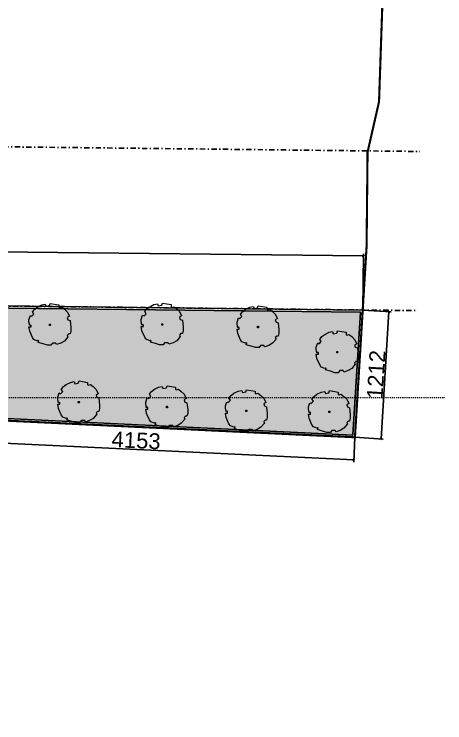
# Model space of a CAD drawing. Header units: inches. Extents: x 139 to 559, y -1 to 295.
# Drawn here: x 456.8 to 497.7, y 163.4 to 230.8 of the extents above; entities that cross this region are included whole.
import ezdxf

# ---------------------------------------------------------------- set-up
doc = ezdxf.new("R2010")
doc.units = ezdxf.units.IN
doc.header["$MEASUREMENT"] = 0
doc.linetypes.add('DASHDOT', pattern=[1, 0.5, -0.25, 0, -0.25])
doc.linetypes.add('DASHDOT2', pattern=[0.5, 0.25, -0.125, 0, -0.125])
doc.layers.get('defpoints').update_dxf_attribs({"color": 1})
for name, color, linetype in [('A-ROAD', 4, 'Continuous'), ('ARC_SECTION LINE', 5, 'DASHDOT'), ('batas', 6, 'Continuous'), ('dinding', 3, 'Continuous')]:
    doc.layers.add(name, color=color, linetype=linetype)
for name, color, linetype, lineweight in [('DINDING2', 146, 'Continuous', 5), ('GSB', 1, 'Continuous', 15), ('POHON', 98, 'Continuous', 5), ('RUMPUT', 93, 'Continuous', 0), ('u', 6, 'Continuous', 20)]:
    doc.layers.add(name, color=color, linetype=linetype, lineweight=lineweight)
doc.styles.get("Standard").update_dxf_attribs({"font": 'arial.ttf'})
doc.dimstyles.new('sk-100 (SITE)', dxfattribs={"dimtxt": 1.5, "dimasz": 0.2, "dimexe": 0.2, "dimexo": 0, "dimgap": 0.1, "dimtad": 1, "dimdec": 0, "dimlfac": 100, "dimzin": 0, "dimdsep": 46, "dimtxsty": 'Standard', "dimblk": 'OBLIQUE', "dimcen": 0.09, "dimadec": 0, "dimazin": 0, "dimtfac": 1, "dimtdec": 0, "dimtofl": 0, "dimtmove": 0, "dimatfit": 3, "dimldrblk": 'OBLIQUE', "dimfxl": 1, "dimtolj": 1, "dimtzin": 0, "dimarcsym": 0})

# ---------------------------------------------------------------- blocks, each defined once
blk = doc.blocks.new('PHN-1')
at = {"linetype": 'Continuous'}
for points in [[(886.643, -157.758), (886.912, -158.365), (886.98, -158.77), (886.777, -158.77), (886.777, -158.905), (886.845, -158.972), (886.912, -158.905), (886.98, -159.242), (886.98, -159.444), (886.845, -159.848), (886.71, -159.781), (886.508, -159.983), (886.643, -160.185), (886.44, -160.455), (886.171, -160.657), (885.766, -160.86), (885.429, -160.927), (885.362, -160.725), (885.025, -160.792), (884.957, -160.994), (884.148, -160.86), (884.148, -160.657), (884.081, -160.59), (883.878, -160.657), (883.609, -160.455), (883.339, -160.185), (883.137, -159.781), (883.339, -159.646), (883.272, -159.444), (883.069, -159.376), (883.002, -158.702), (883.002, -158.365), (883.069, -158.096), (883.204, -158.096), (883.339, -157.961), (883.272, -157.826), (883.609, -157.421), (883.946, -157.219), (884.35, -157.084), (884.418, -157.219), (884.755, -157.219), (884.89, -157.017), (885.227, -157.017), (885.631, -157.152), (886.103, -157.287), (886.036, -157.421), (886.103, -157.489), (886.171, -157.421), (886.508, -157.556), (886.643, -157.758)], [(884.89, -158.972), (884.89, -158.972), (884.957, -158.905), (885.025, -158.905), (885.025, -158.972), (885.025, -159.039), (885.025, -159.039), (884.957, -159.039), (884.89, -158.972)]]:
    blk.add_lwpolyline(points, dxfattribs=at)
blk = doc.blocks.new('_Oblique')
at = {"color": 0, "linetype": 'ByBlock', "lineweight": -2}
blk.add_line((-0.5, -0.5), (0.5, 0.5), dxfattribs=at)
blk = doc.blocks.new('*D237')
at = {"layer": 'defpoints', "color": 0}
for p in [(447.718, 192.545), (489.197, 190.566), (489.094, 188.412)]:
    blk.add_point(p, dxfattribs=at)
at = {"layer": 'u', "color": 0, "lineweight": -2}
for p, q in [((447.718, 192.545), (447.605, 190.191)), ((447.615, 190.391), (489.094, 188.412)), ((489.197, 190.566), (489.084, 188.212))]:
    blk.add_line(p, q, dxfattribs=at)
at = {"layer": 'u', "color": 0, "lineweight": -2, "xscale": 0.2, "yscale": 0.2, "zscale": 0.2}
for p, rotation in [((447.615, 190.391), 177.2684387512611), ((489.094, 188.412), 357.2684387512611)]:
    blk.add_blockref('_Oblique', p, dxfattribs=dict(at, rotation=rotation))
at = {"layer": 'u', "color": 0, "insert": (468.396, 190.267), "char_height": 1.5, "attachment_point": 5, "rotation": 357.26844}
blk.add_mtext('\\A1;4153', dxfattribs=at)
blk = doc.blocks.new('*D238')
at = {"layer": 'defpoints', "color": 0}
for p in [(489.936, 202.663), (492.428, 202.511), (489.197, 190.566)]:
    blk.add_point(p, dxfattribs=at)
at = {"layer": 'u', "color": 0, "lineweight": -2}
for p, q in [((489.936, 202.663), (492.627, 202.499)), ((491.689, 190.413), (492.428, 202.511)), ((489.197, 190.566), (491.888, 190.401))]:
    blk.add_line(p, q, dxfattribs=at)
at = {"layer": 'u', "color": 0, "lineweight": -2, "xscale": 0.2, "yscale": 0.2, "zscale": 0.2}
for p, rotation in [((492.428, 202.511), 86.50430401912591), ((491.689, 190.413), 266.5043040191259)]:
    blk.add_blockref('_Oblique', p, dxfattribs=dict(at, rotation=rotation))
at = {"layer": 'u', "color": 0, "insert": (491.207, 196.514), "char_height": 1.5, "attachment_point": 5, "rotation": 86.5043}
blk.add_mtext('\\A1;1212', dxfattribs=at)
blk = doc.blocks.new('*D195')
at = {"layer": 'defpoints', "color": 0}
for p in [(285.446, 210.125), (285.387, 204.977), (489.936, 202.663)]:
    blk.add_point(p, dxfattribs=at)
at = {"layer": 'u', "color": 0, "lineweight": -2}
for p, q in [((285.387, 204.977), (285.448, 210.325)), ((489.994, 207.811), (285.446, 210.125)), ((489.936, 202.663), (489.996, 208.011))]:
    blk.add_line(p, q, dxfattribs=at)
at = {"layer": 'u', "color": 0, "lineweight": -2, "xscale": 0.2, "yscale": 0.2, "zscale": 0.2}
for p, rotation in [((285.446, 210.125), 179.3519097727704), ((489.994, 207.811), 359.3519097727704)]:
    blk.add_blockref('_Oblique', p, dxfattribs=dict(at, rotation=rotation))
at = {"layer": 'u', "color": 0, "insert": (387.729, 209.834), "char_height": 1.5, "attachment_point": 5, "rotation": 359.35191}
blk.add_mtext('\\A1;20456', dxfattribs=at)

msp = doc.modelspace()

# ---------------------------------------------------------------- hatches: boundary and pattern name
at = {"layer": 'RUMPUT'}
h = msp.add_hatch(dxfattribs=at)
h.set_pattern_fill('GRASS', color=256, scale=0.03, angle=356.669688, style=0)
h.set_pattern_definition([(86.66969, (37.0798, 226.14725), (-0.5066041, 0.569206), [0.142875, -0.934755]), (41.66969, (37.0798, 226.14725), (-0.5066045, 0.5692064), [0.142875, -0.619125]), (131.66969, (37.0798, 226.14725), (-0.5692064, -0.5066045), [0.142875, -0.619125])])
edge = h.paths.add_edge_path()
edge.add_line((394.22, 171.6524), (402.698, 171.6524))
edge.add_line((402.698, 171.6524), (406.8633, 171.9326))
edge.add_line((406.8633, 171.9326), (407.1349, 173.6574))
edge.add_line((407.1349, 173.6574), (416.4205, 172.1948))
edge.add_line((416.4205, 172.1948), (417.0895, 176.4425))
edge.add_line((417.0895, 176.4425), (434.0908, 173.7645))
edge.add_line((434.0908, 173.7645), (442.2259, 174.3118))
edge.add_line((442.2259, 174.3118), (445.141, 192.7643))
edge.add_line((445.141, 192.7643), (418.5729, 196.9616))
edge.add_line((418.5729, 196.9616), (402.3997, 199.5091))
edge.add_line((402.3997, 199.5091), (401.9329, 196.5456))
edge.add_line((401.9329, 196.5456), (390.18, 198.3869))
edge.add_arc((380.07, 186.8365), 15.35, 48.804366, 90)
edge.add_line((380.07, 202.1865), (288.3873, 202.1865))
edge.add_arc((288.3873, 203.9865), 1.8, 180, 270, ccw=False)
edge.add_line((286.5873, 203.9865), (286.5873, 204.7646))
edge.add_line((286.5873, 204.7646), (489.7232, 202.4653))
edge.add_line((489.7232, 202.4653), (489.009, 190.7748))
edge.add_line((489.009, 190.7748), (447.5074, 192.7549))
edge.add_line((447.5074, 192.7549), (448.3956, 174.0667))
edge.add_line((448.3956, 174.0667), (421.3302, 172.0652))
edge.add_line((421.3302, 172.0652), (401.0645, 170.836))
edge.add_line((401.0645, 170.836), (400.9341, 157.9843))
edge.add_line((400.9341, 157.9843), (400.8036, 145.1327))
edge.add_line((400.8036, 145.1327), (400.9017, 135.2859))
edge.add_line((400.9017, 135.2859), (401.5003, 132.6794))
edge.add_line((401.5003, 132.6794), (401.2595, 116.478))
edge.add_line((401.2595, 116.478), (378.6535, 115.7086))
edge.add_line((378.6535, 115.7086), (368.9216, 115.7377))
edge.add_line((368.9216, 115.7377), (346.0892, 112.9076))
edge.add_line((346.0892, 112.9076), (341.1309, 112.1001))
edge.add_line((341.1309, 112.1001), (333.7244, 111.8362))
edge.add_line((333.7244, 111.8362), (331.0738, 112.2718))
edge.add_line((331.0738, 112.2718), (324.3803, 115.2754))
edge.add_line((324.3803, 115.2754), (321.6092, 115.9684))
edge.add_line((321.6092, 115.9684), (289.1333, 113.6571))
edge.add_line((289.1333, 113.6571), (289.1333, 118.0715))
edge.add_line((289.1333, 118.0715), (380.22, 118.0715))
edge.add_arc((380.22, 133.2715), 15.2, 270, 360)
edge.add_line((395.42, 133.2715), (395.42, 171.6524))

# ---------------------------------------------------------------- linework, layer by layer
at = {"layer": 'A-ROAD'}
msp.add_line((489.9356, 202.663), (165.1171, 206.3462), dxfattribs=at)
at = {"layer": 'ARC_SECTION LINE'}
for p, q in [((157.6714, 221.5195), (495.3575, 217.7313)), ((157.5017, 206.3922), (495.1878, 202.604))]:
    msp.add_line(p, q, dxfattribs=at)
at = {"layer": 'batas', "const_width": 0.2}
msp.add_lwpolyline([(378.6566, 115.5086), (401.4566, 116.2846), (401.7006, 132.7006), (401.0966, 135.3306), (401.0036, 145.1326), (401.2626, 170.6476), (421.3436, 171.8656), (448.6046, 173.8816), (447.7176, 192.5446), (489.1966, 190.5656), (490.3046, 208.7036), (490.3946, 217.6566), (491.4866, 222.4576), (492.3266, 247.0256)], dxfattribs=at)
at = {"layer": 'dinding'}
msp.add_lwpolyline([(378.6535, 115.7086), (401.2595, 116.478), (401.5003, 132.6794), (400.8968, 135.307), (400.8036, 145.1327), (401.0645, 170.836), (421.3302, 172.0652), (448.3956, 174.0667), (447.5074, 192.7549), (489.009, 190.7748), (489.7232, 202.4653), (286.5873, 204.7646)], dxfattribs=at)
msp.add_lwpolyline([(378.6535, 115.7086), (401.2595, 116.478), (401.5003, 132.6794), (400.8968, 135.307), (400.8036, 145.1327), (401.0645, 170.836), (421.3302, 172.0652), (448.3956, 174.0667), (447.5074, 192.7549), (489.009, 190.7748), (489.7232, 202.4653), (286.5873, 204.7646)], dxfattribs=at)
at = {"layer": 'DINDING2'}
msp.add_lwpolyline([(286.5873, 204.7646), (489.7232, 202.4653), (489.009, 190.7748), (447.5074, 192.7549), (448.3956, 174.0667), (421.3302, 172.0652), (401.0645, 170.836), (400.9341, 157.9843), (400.8036, 145.1327), (400.9017, 135.2859), (401.5003, 132.6794), (401.2595, 116.478), (378.6535, 115.7086)], dxfattribs=at)
at = {"layer": 'GSB', "linetype": 'DASHDOT2', "ltscale": 0.0025}
msp.add_line((157.5017, 194.3376), (497.7427, 194.3376), dxfattribs=at)

# ---------------------------------------------------------------- block references
at = {"layer": 'POHON', "rotation": 180.0000000000147}
for p in [(1345.1866, 42.2914), (1355.856, 42.3217), (1364.9652, 42.0778), (1372.5003, 39.6818), (1347.9186, 34.9273), (1356.2948, 34.4714), (1363.8574, 34.0959), (1371.7488, 34.002)]:
    msp.add_blockref('PHN-1', p, dxfattribs=at)

# ---------------------------------------------------------------- dimensions: what is measured, and where the dimension line sits
at = {"layer": 'u'}
for p1, p2, distance, picture, middle in [((489.9356, 202.663), (285.3873, 204.9768), -5.1482, '*D195', (387.7295, 209.8335)), ((489.1966, 190.5656), (489.9356, 202.663), -2.4968, '*D238', (491.2068, 196.5141)), ((447.7176, 192.5446), (489.1966, 190.5656), -2.1564, '*D237', (468.3957, 190.2666))]:
    dim = msp.add_aligned_dim(p1=p1, p2=p2, distance=distance, dimstyle='sk-100 (SITE)', dxfattribs=at)
    dim.commit()
    dim.dimension.update_dxf_attribs({"geometry": picture, "text_midpoint": middle})

doc.saveas('drawing.dxf')
